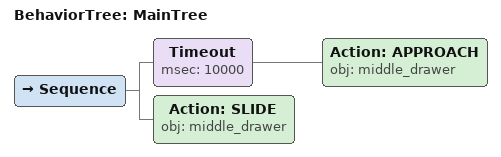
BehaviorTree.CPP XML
<root main_tree_to_execute="MainTree">
  <BehaviorTree ID="MainTree">
    <Sequence>
      <!-- Timeout: NAVIGATE_TO middle_drawer within 10s -->
      <Timeout msec="10000">
        <!-- Navigate to middle_drawer -->
        <Action ID="APPROACH" obj="middle_drawer" />
      </Timeout>
      <!-- Approach middle_drawer -->
      <Action ID="SLIDE" obj="middle_drawer" />
    </Sequence>
  </BehaviorTree>
</root>
